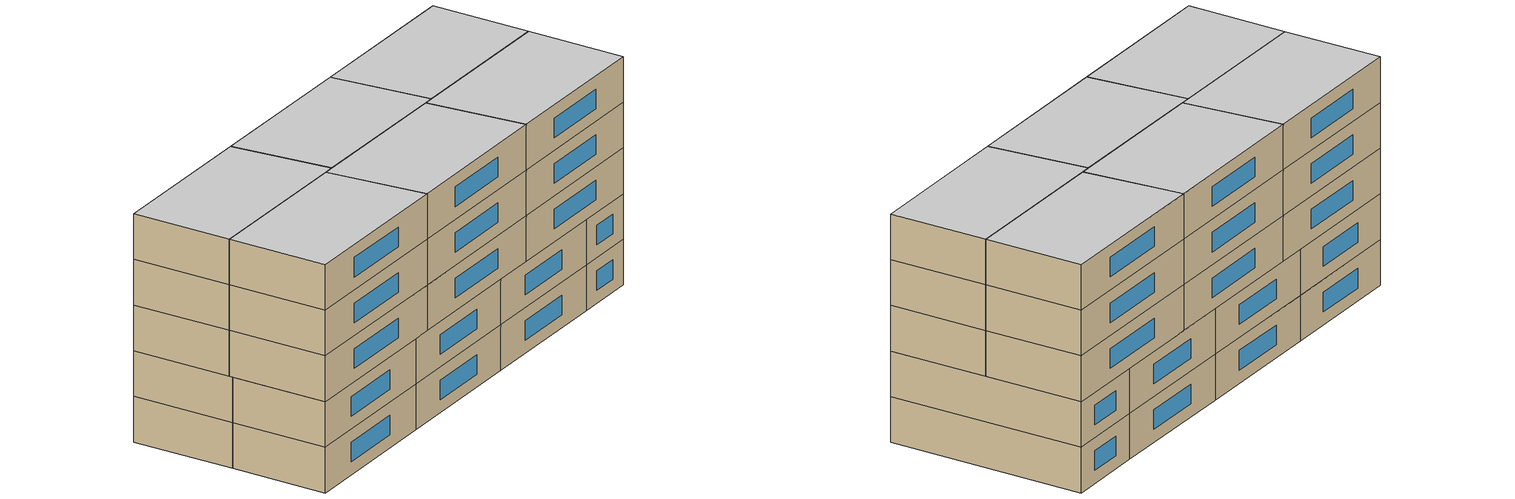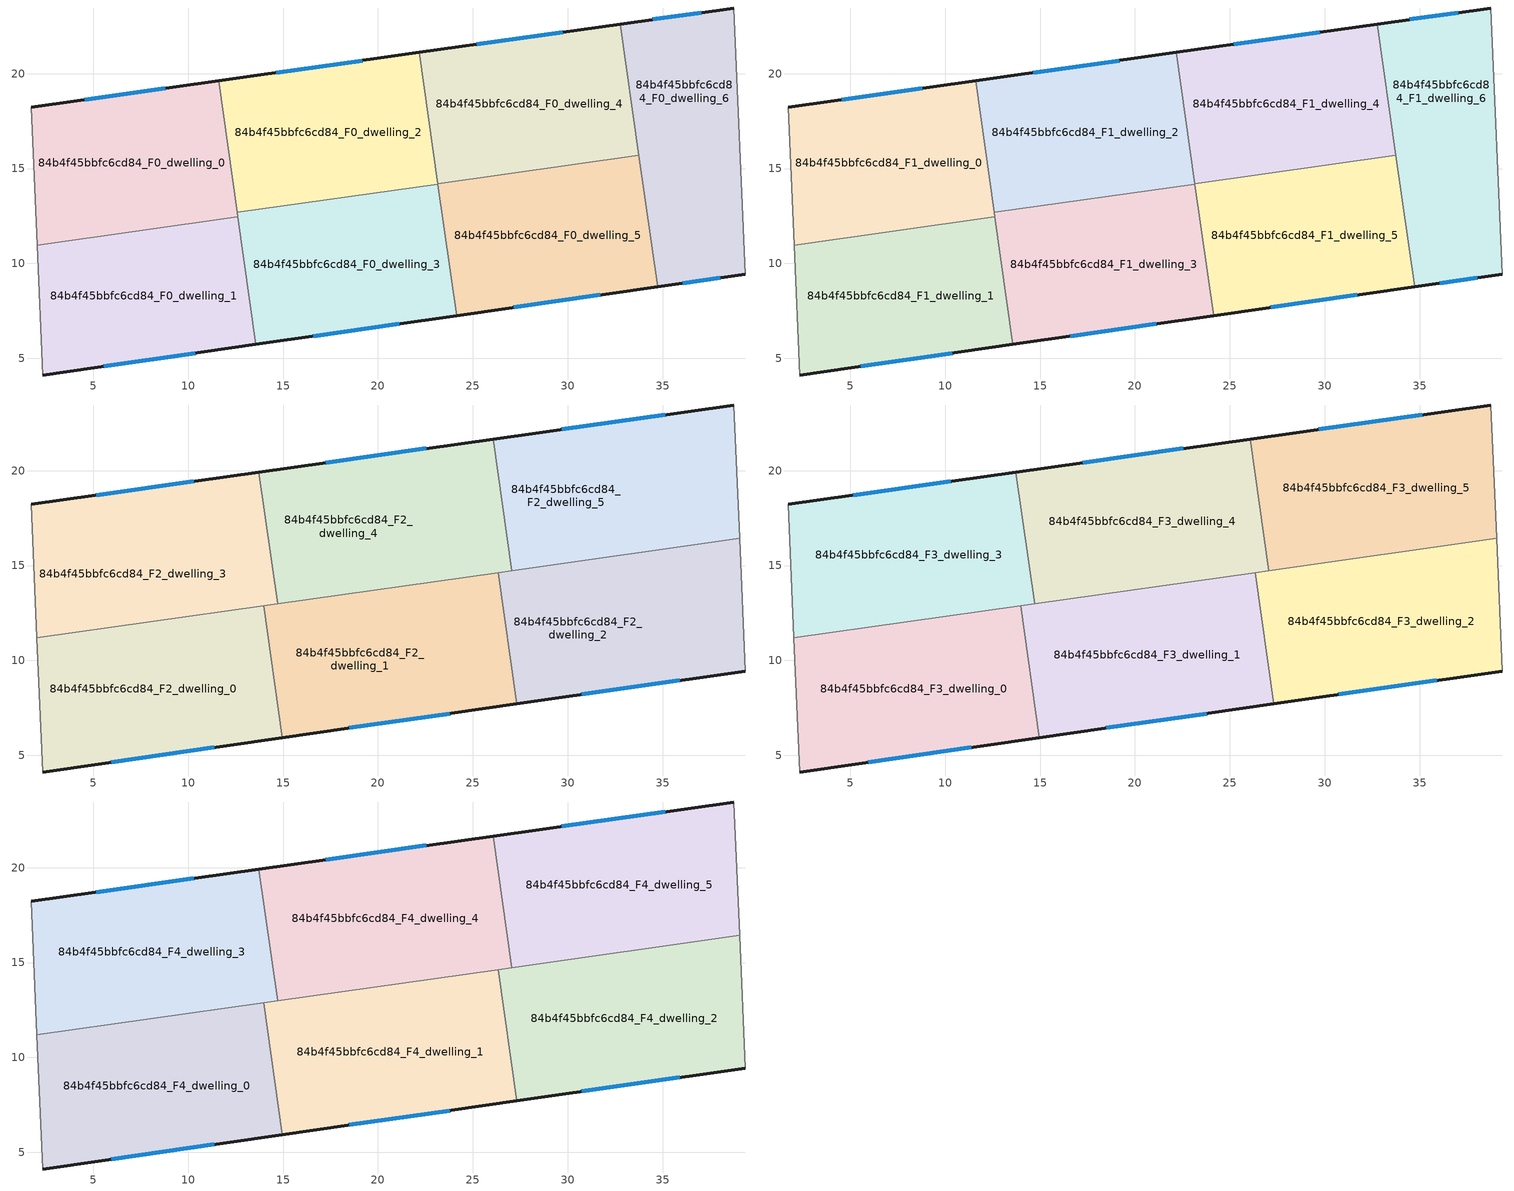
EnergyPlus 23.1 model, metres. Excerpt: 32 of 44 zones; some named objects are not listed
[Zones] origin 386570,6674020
84b4f45bbfc6cd84_F0_dwelling_0
 floor ground (EU_floor_Construction): 11.61,19.62 12.62,12.45 2.05,10.96 1.73,18.23 z0
 wall outside (EU_wall_Construction): 11.61,19.62 1.73,18.23 z0:3
 wall to 84b4f45bbfc6cd84_F0_dwelling_1 (EU_wall_Construction): 2.05,10.96 12.62,12.45 z0:3
 wall adiabatic (EU_wall_Construction): 1.73,18.23 2.05,10.96 z0:3
 wall to 84b4f45bbfc6cd84_F0_dwelling_2 (EU_wall_Construction): 12.59,12.69 11.61,19.62 z0:3
 wall to 84b4f45bbfc6cd84_F0_dwelling_3 (EU_wall_Construction): 12.62,12.45 12.59,12.69 z0:3
 window (EU_Window_Construction): 8.79,19.22 4.55,18.63 z0.86:2.14
84b4f45bbfc6cd84_F0_dwelling_1
 floor ground (EU_floor_Construction): 12.62,12.45 13.57,5.74 2.35,4.12 2.05,10.96 z0
 wall outside (EU_wall_Construction): 2.35,4.12 13.57,5.74 z0:3
 wall adiabatic (EU_wall_Construction): 2.05,10.96 2.35,4.12 z0:3
 wall to 84b4f45bbfc6cd84_F0_dwelling_3 (EU_wall_Construction): 13.57,5.74 12.62,12.45 z0:3
 window (EU_Window_Construction): 5.56,4.59 10.37,5.28 z0.86:2.14
84b4f45bbfc6cd84_F0_dwelling_2
 floor ground (EU_floor_Construction): 22.18,21.12 23.16,14.18 12.59,12.69 11.61,19.62 z0
 wall outside (EU_wall_Construction): 22.18,21.12 11.61,19.62 z0:3
 wall to 84b4f45bbfc6cd84_F0_dwelling_3 (EU_wall_Construction): 12.59,12.69 23.16,14.18 z0:3
 wall to 84b4f45bbfc6cd84_F0_dwelling_4 (EU_wall_Construction): 23.16,14.19 22.18,21.12 z0:3
 wall to 84b4f45bbfc6cd84_F0_dwelling_5 (EU_wall_Construction): 23.16,14.18 23.16,14.19 z0:3
 window (EU_Window_Construction): 19.16,20.69 14.63,20.05 z0.86:2.14
84b4f45bbfc6cd84_F0_dwelling_3
 floor ground (EU_floor_Construction): 23.16,14.18 24.14,7.26 13.57,5.74 12.59,12.69 z0
 wall outside (EU_wall_Construction): 13.57,5.74 24.14,7.26 z0:3
 wall to 84b4f45bbfc6cd84_F0_dwelling_5 (EU_wall_Construction): 24.14,7.26 23.16,14.18 z0:3
 window (EU_Window_Construction): 16.59,6.17 21.12,6.82 z0.86:2.14
84b4f45bbfc6cd84_F0_dwelling_4
 floor ground (EU_floor_Construction): 32.78,22.62 33.75,15.69 23.16,14.19 22.18,21.12 z0
 wall outside (EU_wall_Construction): 32.78,22.62 22.18,21.12 z0:3
 wall to 84b4f45bbfc6cd84_F0_dwelling_5 (EU_wall_Construction): 23.16,14.19 33.75,15.69 z0:3
 wall to 84b4f45bbfc6cd84_F0_dwelling_6 (EU_wall_Construction): 33.75,15.69 32.78,22.62 z0:3
 window (EU_Window_Construction): 29.75,22.19 25.21,21.55 z0.86:2.14
84b4f45bbfc6cd84_F0_dwelling_5
 floor ground (EU_floor_Construction): 33.75,15.69 34.73,8.78 24.14,7.26 23.16,14.19 z0
 wall outside (EU_wall_Construction): 24.14,7.26 34.73,8.78 z0:3
 wall to 84b4f45bbfc6cd84_F0_dwelling_6 (EU_wall_Construction): 34.73,8.78 33.75,15.69 z0:3
 window (EU_Window_Construction): 27.17,7.69 31.71,8.35 z0.86:2.14
84b4f45bbfc6cd84_F0_dwelling_6
 floor ground (EU_floor_Construction): 38.75,23.46 39.36,9.45 34.73,8.78 32.78,22.62 z0
 wall outside (EU_wall_Construction): 38.75,23.46 32.78,22.62 / 34.73,8.78 39.36,9.45 z0:3
 wall adiabatic (EU_wall_Construction): 39.36,9.45 38.75,23.46 z0:3
 window (EU_Window_Construction): 37.05,23.22 34.48,22.86 / 36.05,8.97 38.04,9.26 z0.86:2.14
84b4f45bbfc6cd84_F1_dwelling_0
 floor to 84b4f45bbfc6cd84_F0_dwelling_0 (EU_floor_Construction): 11.61,19.62 12.62,12.45 2.05,10.96 1.73,18.23 z3
 wall outside (EU_wall_Construction): 11.61,19.62 1.73,18.23 z3:6
 wall to 84b4f45bbfc6cd84_F1_dwelling_1 (EU_wall_Construction): 2.05,10.96 12.62,12.45 z3:6
 wall adiabatic (EU_wall_Construction): 1.73,18.23 2.05,10.96 z3:6
 wall to 84b4f45bbfc6cd84_F1_dwelling_2 (EU_wall_Construction): 12.59,12.69 11.61,19.62 z3:6
 wall to 84b4f45bbfc6cd84_F1_dwelling_3 (EU_wall_Construction): 12.62,12.45 12.59,12.69 z3:6
 window (EU_Window_Construction): 8.79,19.22 4.55,18.63 z3.86:5.14
84b4f45bbfc6cd84_F1_dwelling_1
 floor to 84b4f45bbfc6cd84_F0_dwelling_1 (EU_floor_Construction): 12.62,12.45 13.57,5.74 2.35,4.12 2.05,10.96 z3
 wall outside (EU_wall_Construction): 2.35,4.12 13.57,5.74 z3:6
 wall adiabatic (EU_wall_Construction): 2.05,10.96 2.35,4.12 z3:6
 wall to 84b4f45bbfc6cd84_F1_dwelling_3 (EU_wall_Construction): 13.57,5.74 12.62,12.45 z3:6
 window (EU_Window_Construction): 5.56,4.59 10.37,5.28 z3.86:5.14
 ceiling adiabatic (EU_roof_Construction): 13.57,5.74 12.62,12.45 2.05,10.96 2.35,4.12 z6
84b4f45bbfc6cd84_F1_dwelling_2
 floor to 84b4f45bbfc6cd84_F0_dwelling_2 (EU_floor_Construction): 22.18,21.12 23.16,14.18 12.59,12.69 11.61,19.62 z3
 wall outside (EU_wall_Construction): 22.18,21.12 11.61,19.62 z3:6
 wall to 84b4f45bbfc6cd84_F1_dwelling_3 (EU_wall_Construction): 12.59,12.69 23.16,14.18 z3:6
 wall to 84b4f45bbfc6cd84_F1_dwelling_4 (EU_wall_Construction): 23.16,14.19 22.18,21.12 z3:6
 wall to 84b4f45bbfc6cd84_F1_dwelling_5 (EU_wall_Construction): 23.16,14.18 23.16,14.19 z3:6
 window (EU_Window_Construction): 19.16,20.69 14.63,20.05 z3.86:5.14
84b4f45bbfc6cd84_F1_dwelling_3
 floor to 84b4f45bbfc6cd84_F0_dwelling_3 (EU_floor_Construction): 23.16,14.18 24.14,7.26 13.57,5.74 12.59,12.69 z3
 wall outside (EU_wall_Construction): 13.57,5.74 24.14,7.26 z3:6
 wall to 84b4f45bbfc6cd84_F1_dwelling_5 (EU_wall_Construction): 24.14,7.26 23.16,14.18 z3:6
 window (EU_Window_Construction): 16.59,6.17 21.12,6.82 z3.86:5.14
84b4f45bbfc6cd84_F1_dwelling_4
 floor to 84b4f45bbfc6cd84_F0_dwelling_4 (EU_floor_Construction): 32.78,22.62 33.75,15.69 23.16,14.19 22.18,21.12 z3
 wall outside (EU_wall_Construction): 32.78,22.62 22.18,21.12 z3:6
 wall to 84b4f45bbfc6cd84_F1_dwelling_5 (EU_wall_Construction): 23.16,14.19 33.75,15.69 z3:6
 wall to 84b4f45bbfc6cd84_F1_dwelling_6 (EU_wall_Construction): 33.75,15.69 32.78,22.62 z3:6
 window (EU_Window_Construction): 29.75,22.19 25.21,21.55 z3.86:5.14
84b4f45bbfc6cd84_F1_dwelling_5
 floor to 84b4f45bbfc6cd84_F0_dwelling_5 (EU_floor_Construction): 33.75,15.69 34.73,8.78 24.14,7.26 23.16,14.19 z3
 wall outside (EU_wall_Construction): 24.14,7.26 34.73,8.78 z3:6
 wall to 84b4f45bbfc6cd84_F1_dwelling_6 (EU_wall_Construction): 34.73,8.78 33.75,15.69 z3:6
 window (EU_Window_Construction): 27.17,7.69 31.71,8.35 z3.86:5.14
 roof outside (EU_roof_Construction): 33.75,15.69 23.16,14.19 29.44,15.08 z6
84b4f45bbfc6cd84_F1_dwelling_6
 floor to 84b4f45bbfc6cd84_F0_dwelling_6 (EU_floor_Construction): 38.75,23.46 39.36,9.45 34.73,8.78 32.78,22.62 z3
 wall outside (EU_wall_Construction): 38.75,23.46 32.78,22.62 / 34.73,8.78 39.36,9.45 z3:6
 wall adiabatic (EU_wall_Construction): 39.36,9.45 38.75,23.46 z3:6
 window (EU_Window_Construction): 37.05,23.22 34.48,22.86 / 36.05,8.97 38.04,9.26 z3.86:5.14
84b4f45bbfc6cd84_F2_dwelling_0
 floor to 84b4f45bbfc6cd84_F1_dwelling_0 (EU_floor_Construction): 12.59,12.69 12.62,12.45 2.05,10.96 2.04,11.2 z6
 floor to 84b4f45bbfc6cd84_F1_dwelling_3 (EU_floor_Construction): 13.99,12.88 14.97,5.94 13.57,5.74 12.59,12.69 z6
 floor adiabatic (EU_floor_Construction): 13.99,12.89 12.59,12.69 13.57,5.74 2.35,4.12 2.04,11.2 2.05,10.96 12.62,12.45 12.59,12.69 z6
 wall outside (EU_wall_Construction): 2.35,4.12 14.97,5.94 z6:9
 wall to 84b4f45bbfc6cd84_F2_dwelling_1 (EU_wall_Construction): 14.97,5.94 13.99,12.89 z6:9
 wall adiabatic (EU_wall_Construction): 2.04,11.2 2.35,4.12 z6:9
 wall to 84b4f45bbfc6cd84_F2_dwelling_3 (EU_wall_Construction): 13.99,12.89 2.04,11.2 z6:9
 window (EU_Window_Construction): 5.96,4.64 11.36,5.42 z6.86:8.14
84b4f45bbfc6cd84_F2_dwelling_1
 floor to 84b4f45bbfc6cd84_F1_dwelling_3 (EU_floor_Construction): 23.16,14.18 24.14,7.26 14.97,5.94 13.99,12.88 z6
 floor to 84b4f45bbfc6cd84_F1_dwelling_5 (EU_floor_Construction): 26.33,14.63 27.31,7.71 24.14,7.26 23.16,14.18 z6
 wall outside (EU_wall_Construction): 14.97,5.94 27.31,7.71 z6:9
 wall to 84b4f45bbfc6cd84_F2_dwelling_2 (EU_wall_Construction): 27.31,7.71 26.33,14.63 z6:9
 wall to 84b4f45bbfc6cd84_F2_dwelling_4 (EU_wall_Construction): 26.33,14.63 14.71,12.99 z6:9
 wall to 84b4f45bbfc6cd84_F2_dwelling_3 (EU_wall_Construction): 14.71,12.99 13.99,12.89 z6:9
 window (EU_Window_Construction): 18.5,6.45 23.78,7.21 z6.86:8.14
84b4f45bbfc6cd84_F2_dwelling_2
 floor to 84b4f45bbfc6cd84_F1_dwelling_5 (EU_floor_Construction): 33.76,15.68 34.73,8.78 27.31,7.71 26.33,14.63 z6
 floor to 84b4f45bbfc6cd84_F1_dwelling_6 (EU_floor_Construction): 39.06,16.43 39.36,9.45 34.73,8.78 33.76,15.68 z6
 wall outside (EU_wall_Construction): 27.31,7.71 39.36,9.45 z6:9
 wall adiabatic (EU_wall_Construction): 39.36,9.45 39.06,16.43 z6:9
 wall to 84b4f45bbfc6cd84_F2_dwelling_5 (EU_wall_Construction): 39.06,16.43 27.06,14.73 z6:9
 wall to 84b4f45bbfc6cd84_F2_dwelling_4 (EU_wall_Construction): 27.05,14.73 26.33,14.63 z6:9
 window (EU_Window_Construction): 30.75,8.21 35.91,8.95 z6.86:8.14
84b4f45bbfc6cd84_F2_dwelling_3
 floor to 84b4f45bbfc6cd84_F1_dwelling_0 (EU_floor_Construction): 11.61,19.62 12.59,12.69 2.04,11.2 1.73,18.23 z6
 floor to 84b4f45bbfc6cd84_F1_dwelling_2 (EU_floor_Construction): 13.73,19.92 14.72,12.99 12.59,12.69 11.61,19.62 z6
 wall outside (EU_wall_Construction): 13.73,19.92 1.73,18.23 z6:9
 wall to 84b4f45bbfc6cd84_F2_dwelling_4 (EU_wall_Construction): 14.72,12.99 13.73,19.92 z6:9
 wall adiabatic (EU_wall_Construction): 1.73,18.23 2.04,11.2 z6:9
 window (EU_Window_Construction): 10.31,19.44 5.16,18.71 z6.86:8.14
84b4f45bbfc6cd84_F2_dwelling_4
 floor outside (EU_floor_Construction): 27.05,14.74 23.16,14.18 25.94,14.58 z6
 floor to 84b4f45bbfc6cd84_F1_dwelling_2 (EU_floor_Construction): 22.18,21.12 23.16,14.18 14.72,12.99 13.73,19.92 z6
 floor to 84b4f45bbfc6cd84_F1_dwelling_4 (EU_floor_Construction): 26.08,21.67 27.05,14.74 23.16,14.19 22.18,21.12 z6
 wall outside (EU_wall_Construction): 26.08,21.67 13.73,19.92 z6:9
 wall to 84b4f45bbfc6cd84_F2_dwelling_5 (EU_wall_Construction): 27.05,14.74 26.08,21.67 z6:9
 window (EU_Window_Construction): 22.55,21.17 17.26,20.42 z6.86:8.14
84b4f45bbfc6cd84_F2_dwelling_5
 floor to 84b4f45bbfc6cd84_F1_dwelling_4 (EU_floor_Construction): 32.78,22.62 33.75,15.69 27.05,14.74 26.08,21.67 z6
 floor to 84b4f45bbfc6cd84_F1_dwelling_6 (EU_floor_Construction): 38.75,23.46 39.06,16.43 33.76,15.68 32.78,22.62 z6
 floor to 84b4f45bbfc6cd84_F1_dwelling_5 (EU_floor_Construction): 33.75,15.69 33.76,15.68 29.44,15.08 z6
 floor adiabatic (EU_floor_Construction): 33.76,15.68 27.05,14.74 29.44,15.08 z6
 wall outside (EU_wall_Construction): 38.75,23.46 26.08,21.67 z6:9
 wall adiabatic (EU_wall_Construction): 39.06,16.43 38.75,23.46 z6:9
 window (EU_Window_Construction): 35.13,22.95 29.7,22.18 z6.86:8.14
84b4f45bbfc6cd84_F3_dwelling_0
 floor to 84b4f45bbfc6cd84_F2_dwelling_0 (EU_floor_Construction): 13.99,12.89 14.97,5.94 2.35,4.12 2.04,11.2 z9
 wall outside (EU_wall_Construction): 2.35,4.12 14.97,5.94 z9:12
 wall to 84b4f45bbfc6cd84_F3_dwelling_1 (EU_wall_Construction): 14.97,5.94 13.99,12.89 z9:12
 wall adiabatic (EU_wall_Construction): 2.04,11.2 2.35,4.12 z9:12
 wall to 84b4f45bbfc6cd84_F3_dwelling_3 (EU_wall_Construction): 13.99,12.89 2.04,11.2 z9:12
 window (EU_Window_Construction): 5.96,4.64 11.36,5.42 z9.86:11.14
84b4f45bbfc6cd84_F3_dwelling_1
 floor to 84b4f45bbfc6cd84_F2_dwelling_1 (EU_floor_Construction): 26.33,14.63 27.31,7.71 14.97,5.94 13.99,12.89 z9
 wall outside (EU_wall_Construction): 14.97,5.94 27.31,7.71 z9:12
 wall to 84b4f45bbfc6cd84_F3_dwelling_2 (EU_wall_Construction): 27.31,7.71 26.33,14.63 z9:12
 wall to 84b4f45bbfc6cd84_F3_dwelling_4 (EU_wall_Construction): 26.33,14.63 14.71,12.99 z9:12
 wall to 84b4f45bbfc6cd84_F3_dwelling_3 (EU_wall_Construction): 14.71,12.99 13.99,12.89 z9:12
 window (EU_Window_Construction): 18.5,6.45 23.78,7.21 z9.86:11.14
84b4f45bbfc6cd84_F3_dwelling_2
 floor to 84b4f45bbfc6cd84_F2_dwelling_2 (EU_floor_Construction): 39.06,16.43 39.36,9.45 27.31,7.71 26.33,14.63 z9
 wall outside (EU_wall_Construction): 27.31,7.71 39.36,9.45 z9:12
 wall adiabatic (EU_wall_Construction): 39.36,9.45 39.06,16.43 z9:12
 wall to 84b4f45bbfc6cd84_F3_dwelling_5 (EU_wall_Construction): 39.06,16.43 27.06,14.73 z9:12
 wall to 84b4f45bbfc6cd84_F3_dwelling_4 (EU_wall_Construction): 27.05,14.73 26.33,14.63 z9:12
 window (EU_Window_Construction): 30.75,8.21 35.91,8.95 z9.86:11.14
84b4f45bbfc6cd84_F3_dwelling_3
 floor to 84b4f45bbfc6cd84_F2_dwelling_3 (EU_floor_Construction): 13.73,19.92 14.72,12.99 2.04,11.2 1.73,18.23 z9
 wall outside (EU_wall_Construction): 13.73,19.92 1.73,18.23 z9:12
 wall to 84b4f45bbfc6cd84_F3_dwelling_4 (EU_wall_Construction): 14.72,12.99 13.73,19.92 z9:12
 wall adiabatic (EU_wall_Construction): 1.73,18.23 2.04,11.2 z9:12
 window (EU_Window_Construction): 10.31,19.44 5.16,18.71 z9.86:11.14
84b4f45bbfc6cd84_F3_dwelling_4
 floor to 84b4f45bbfc6cd84_F2_dwelling_4 (EU_floor_Construction): 26.08,21.67 27.05,14.74 14.72,12.99 13.73,19.92 z9
 wall outside (EU_wall_Construction): 26.08,21.67 13.73,19.92 z9:12
 wall to 84b4f45bbfc6cd84_F3_dwelling_5 (EU_wall_Construction): 27.05,14.74 26.08,21.67 z9:12
 window (EU_Window_Construction): 22.55,21.17 17.26,20.42 z9.86:11.14
84b4f45bbfc6cd84_F3_dwelling_5
 floor to 84b4f45bbfc6cd84_F2_dwelling_5 (EU_floor_Construction): 38.75,23.46 39.06,16.43 27.05,14.74 26.08,21.67 z9
 wall outside (EU_wall_Construction): 38.75,23.46 26.08,21.67 z9:12
 wall adiabatic (EU_wall_Construction): 39.06,16.43 38.75,23.46 z9:12
 window (EU_Window_Construction): 35.13,22.95 29.7,22.18 z9.86:11.14
84b4f45bbfc6cd84_F4_dwelling_0
 floor to 84b4f45bbfc6cd84_F3_dwelling_0 (EU_floor_Construction): 13.99,12.89 14.97,5.94 2.35,4.12 2.04,11.2 z12
 wall outside (EU_wall_Construction): 2.35,4.12 14.97,5.94 z12:15
 wall to 84b4f45bbfc6cd84_F4_dwelling_1 (EU_wall_Construction): 14.97,5.94 13.99,12.89 z12:15
 wall adiabatic (EU_wall_Construction): 2.04,11.2 2.35,4.12 z12:15
 wall to 84b4f45bbfc6cd84_F4_dwelling_3 (EU_wall_Construction): 13.99,12.89 2.04,11.2 z12:15
 window (EU_Window_Construction): 5.96,4.64 11.36,5.42 z12.86:14.14
 ceiling to 84b4f45bbfc6cd84_F5_dwelling_0 (EU_floor_Construction): 14.97,5.94 13.99,12.89 2.04,11.2 2.35,4.12 z15
84b4f45bbfc6cd84_F4_dwelling_1
 floor to 84b4f45bbfc6cd84_F3_dwelling_1 (EU_floor_Construction): 26.33,14.63 27.31,7.71 14.97,5.94 13.99,12.89 z12
 wall outside (EU_wall_Construction): 14.97,5.94 27.31,7.71 z12:15
 wall to 84b4f45bbfc6cd84_F4_dwelling_2 (EU_wall_Construction): 27.31,7.71 26.33,14.63 z12:15
 wall to 84b4f45bbfc6cd84_F4_dwelling_4 (EU_wall_Construction): 26.33,14.63 14.71,12.99 z12:15
 wall to 84b4f45bbfc6cd84_F4_dwelling_3 (EU_wall_Construction): 14.71,12.99 13.99,12.89 z12:15
 window (EU_Window_Construction): 18.5,6.45 23.78,7.21 z12.86:14.14
 ceiling to 84b4f45bbfc6cd84_F5_dwelling_1 (EU_floor_Construction): 27.31,7.71 26.33,14.63 13.99,12.89 14.97,5.94 z15
84b4f45bbfc6cd84_F4_dwelling_2
 floor to 84b4f45bbfc6cd84_F3_dwelling_2 (EU_floor_Construction): 39.06,16.43 39.36,9.45 27.31,7.71 26.33,14.63 z12
 wall outside (EU_wall_Construction): 27.31,7.71 39.36,9.45 z12:15
 wall adiabatic (EU_wall_Construction): 39.36,9.45 39.06,16.43 z12:15
 wall to 84b4f45bbfc6cd84_F4_dwelling_5 (EU_wall_Construction): 39.06,16.43 27.06,14.73 z12:15
 wall to 84b4f45bbfc6cd84_F4_dwelling_4 (EU_wall_Construction): 27.05,14.73 26.33,14.63 z12:15
 window (EU_Window_Construction): 30.75,8.21 35.91,8.95 z12.86:14.14
 ceiling to 84b4f45bbfc6cd84_F5_dwelling_2 (EU_floor_Construction): 39.36,9.45 39.06,16.43 26.33,14.63 27.31,7.71 z15
84b4f45bbfc6cd84_F4_dwelling_3
 floor to 84b4f45bbfc6cd84_F3_dwelling_3 (EU_floor_Construction): 13.73,19.92 14.72,12.99 2.04,11.2 1.73,18.23 z12
 wall outside (EU_wall_Construction): 13.73,19.92 1.73,18.23 z12:15
 wall to 84b4f45bbfc6cd84_F4_dwelling_4 (EU_wall_Construction): 14.72,12.99 13.73,19.92 z12:15
 wall adiabatic (EU_wall_Construction): 1.73,18.23 2.04,11.2 z12:15
 window (EU_Window_Construction): 10.31,19.44 5.16,18.71 z12.86:14.14
 ceiling to 84b4f45bbfc6cd84_F5_dwelling_3 (EU_floor_Construction): 14.72,12.99 13.73,19.92 1.73,18.23 2.04,11.2 z15
84b4f45bbfc6cd84_F4_dwelling_4
 floor to 84b4f45bbfc6cd84_F3_dwelling_4 (EU_floor_Construction): 26.08,21.67 27.05,14.74 14.72,12.99 13.73,19.92 z12
 wall outside (EU_wall_Construction): 26.08,21.67 13.73,19.92 z12:15
 wall to 84b4f45bbfc6cd84_F4_dwelling_5 (EU_wall_Construction): 27.05,14.74 26.08,21.67 z12:15
 window (EU_Window_Construction): 22.55,21.17 17.26,20.42 z12.86:14.14
 ceiling to 84b4f45bbfc6cd84_F5_dwelling_4 (EU_floor_Construction): 27.05,14.74 26.08,21.67 13.73,19.92 14.72,12.99 z15
84b4f45bbfc6cd84_F4_dwelling_5
 floor to 84b4f45bbfc6cd84_F3_dwelling_5 (EU_floor_Construction): 38.75,23.46 39.06,16.43 27.05,14.74 26.08,21.67 z12
 wall outside (EU_wall_Construction): 38.75,23.46 26.08,21.67 z12:15
 wall adiabatic (EU_wall_Construction): 39.06,16.43 38.75,23.46 z12:15
 window (EU_Window_Construction): 35.13,22.95 29.7,22.18 z12.86:14.14
 ceiling to 84b4f45bbfc6cd84_F5_dwelling_5 (EU_floor_Construction): 39.06,16.43 38.75,23.46 26.08,21.67 27.05,14.74 z15
[Building]
EU S2 Campaign: North Axis=0; Terrain=City; Solar Distribution=FullExterior
[Site:Location]
Helsinki-Vantaa.AP: Latitude=60.317; Longitude=24.963; Time Zone=2; Elevation=54.6
[SizingPeriod:WeatherFileDays]
AnnualSizingPeriod: Begin Month=1; Begin Day of Month=1; End Month=12; End Day of Month=31; Day of Week for Start Day=Monday; Use Weather File Daylight Saving Period=No; Use Weather File Rain and Snow Indicators=No
[MATERIAL]
EU_InternalMass_Material: Roughness=MediumRough; Thickness=0.1; Conductivity=1; Density=1800; Specific Heat=900; Thermal Absorptance=0.9; Solar Absorptance=0.7; Visible Absorptance=0.7
[MATERIAL:NOMASS] Roughness=MediumRough; Thermal Absorptance=0.9; Solar Absorptance=0.7; Visible Absorptance=0.7
Name | Thermal Resistance
EU_wall_NoMass | 1.10183
EU_roof_NoMass; EU_floor_NoMass | 1.70606
[WINDOWMATERIAL:SIMPLEGLAZINGSYSTEM]
EU_Window_SimpleGlazing: UFactor=3.11035; Solar Heat Gain Coefficient=0.8; Visible Transmittance=0.8
[CONSTRUCTION]
EU_wall_Construction: EU_wall_NoMass
EU_roof_Construction: EU_roof_NoMass
EU_floor_Construction: EU_floor_NoMass
EU_Window_Construction: EU_Window_SimpleGlazing
EU_InternalMass_Construction: EU_InternalMass_Material
[ZONE] Type=1; Multiplier=1; Ceiling Height=autocalculate; Floor Area=autocalculate; Part of Total Floor Area=Yes
Name | Volume
84b4f45bbfc6cd84_F0_dwelling_0; 84b4f45bbfc6cd84_F1_dwelling_0 | 224.39
84b4f45bbfc6cd84_F2_dwelling_0; 84b4f45bbfc6cd84_F3_dwelling_0; 84b4f45bbfc6cd84_F4_dwelling_0 | 261.799
84b4f45bbfc6cd84_F0_dwelling_1; 84b4f45bbfc6cd84_F1_dwelling_1 | 224.391
84b4f45bbfc6cd84_F2_dwelling_1; 84b4f45bbfc6cd84_F3_dwelling_1; 84b4f45bbfc6cd84_F4_dwelling_1 | 261.786
84b4f45bbfc6cd84_F0_dwelling_2; 84b4f45bbfc6cd84_F1_dwelling_2; 84b4f45bbfc6cd84_F0_dwelling_5; 84b4f45bbfc6cd84_F1_dwelling_5 | 224.405
84b4f45bbfc6cd84_F2_dwelling_2; 84b4f45bbfc6cd84_F3_dwelling_2; 84b4f45bbfc6cd84_F4_dwelling_2 | 261.796
84b4f45bbfc6cd84_F0_dwelling_3; 84b4f45bbfc6cd84_F1_dwelling_3 | 224.392
84b4f45bbfc6cd84_F2_dwelling_3; 84b4f45bbfc6cd84_F3_dwelling_3; 84b4f45bbfc6cd84_F4_dwelling_3 | 261.805
84b4f45bbfc6cd84_F0_dwelling_4; 84b4f45bbfc6cd84_F1_dwelling_4 | 224.407
84b4f45bbfc6cd84_F2_dwelling_4; 84b4f45bbfc6cd84_F3_dwelling_4; 84b4f45bbfc6cd84_F4_dwelling_4 | 261.806
84b4f45bbfc6cd84_F2_dwelling_5; 84b4f45bbfc6cd84_F3_dwelling_5; 84b4f45bbfc6cd84_F4_dwelling_5 | 261.784
84b4f45bbfc6cd84_F0_dwelling_6; 84b4f45bbfc6cd84_F1_dwelling_6 | 224.374
[INTERNALMASS] Construction=EU_InternalMass_Construction
Name | Zone or ZoneList | Surface Area
84b4f45bbfc6cd84_F0_dwelling_0_EU_InternalMass | 84b4f45bbfc6cd84_F0_dwelling_0 | 74.7937
84b4f45bbfc6cd84_F0_dwelling_1_EU_InternalMass | 84b4f45bbfc6cd84_F0_dwelling_1 | 74.7975
84b4f45bbfc6cd84_F0_dwelling_2_EU_InternalMass | 84b4f45bbfc6cd84_F0_dwelling_2 | 74.7977
84b4f45bbfc6cd84_F0_dwelling_3_EU_InternalMass | 84b4f45bbfc6cd84_F0_dwelling_3 | 74.7988
84b4f45bbfc6cd84_F0_dwelling_4_EU_InternalMass | 84b4f45bbfc6cd84_F0_dwelling_4 | 74.8017
84b4f45bbfc6cd84_F0_dwelling_5_EU_InternalMass | 84b4f45bbfc6cd84_F0_dwelling_5 | 74.8021
84b4f45bbfc6cd84_F0_dwelling_6_EU_InternalMass | 84b4f45bbfc6cd84_F0_dwelling_6 | 74.7914
84b4f45bbfc6cd84_F1_dwelling_0_EU_InternalMass | 84b4f45bbfc6cd84_F1_dwelling_0 | 74.7937
84b4f45bbfc6cd84_F1_dwelling_1_EU_InternalMass | 84b4f45bbfc6cd84_F1_dwelling_1 | 74.7975
84b4f45bbfc6cd84_F1_dwelling_2_EU_InternalMass | 84b4f45bbfc6cd84_F1_dwelling_2 | 74.7977
84b4f45bbfc6cd84_F1_dwelling_3_EU_InternalMass | 84b4f45bbfc6cd84_F1_dwelling_3 | 74.7988
84b4f45bbfc6cd84_F1_dwelling_4_EU_InternalMass | 84b4f45bbfc6cd84_F1_dwelling_4 | 74.8017
84b4f45bbfc6cd84_F1_dwelling_5_EU_InternalMass | 84b4f45bbfc6cd84_F1_dwelling_5 | 74.8021
84b4f45bbfc6cd84_F1_dwelling_6_EU_InternalMass | 84b4f45bbfc6cd84_F1_dwelling_6 | 74.7914
84b4f45bbfc6cd84_F2_dwelling_0_EU_InternalMass | 84b4f45bbfc6cd84_F2_dwelling_0 | 87.2663
84b4f45bbfc6cd84_F2_dwelling_1_EU_InternalMass | 84b4f45bbfc6cd84_F2_dwelling_1 | 87.2619
84b4f45bbfc6cd84_F2_dwelling_2_EU_InternalMass | 84b4f45bbfc6cd84_F2_dwelling_2 | 87.2655
84b4f45bbfc6cd84_F2_dwelling_3_EU_InternalMass | 84b4f45bbfc6cd84_F2_dwelling_3 | 87.2687
84b4f45bbfc6cd84_F2_dwelling_4_EU_InternalMass | 84b4f45bbfc6cd84_F2_dwelling_4 | 87.269
84b4f45bbfc6cd84_F2_dwelling_5_EU_InternalMass | 84b4f45bbfc6cd84_F2_dwelling_5 | 87.2608
84b4f45bbfc6cd84_F3_dwelling_0_EU_InternalMass | 84b4f45bbfc6cd84_F3_dwelling_0 | 87.2663
84b4f45bbfc6cd84_F3_dwelling_1_EU_InternalMass | 84b4f45bbfc6cd84_F3_dwelling_1 | 87.2619
84b4f45bbfc6cd84_F3_dwelling_2_EU_InternalMass | 84b4f45bbfc6cd84_F3_dwelling_2 | 87.2655
84b4f45bbfc6cd84_F3_dwelling_3_EU_InternalMass | 84b4f45bbfc6cd84_F3_dwelling_3 | 87.2687
84b4f45bbfc6cd84_F3_dwelling_4_EU_InternalMass | 84b4f45bbfc6cd84_F3_dwelling_4 | 87.269
84b4f45bbfc6cd84_F3_dwelling_5_EU_InternalMass | 84b4f45bbfc6cd84_F3_dwelling_5 | 87.2608
84b4f45bbfc6cd84_F4_dwelling_0_EU_InternalMass | 84b4f45bbfc6cd84_F4_dwelling_0 | 87.2663
84b4f45bbfc6cd84_F4_dwelling_1_EU_InternalMass | 84b4f45bbfc6cd84_F4_dwelling_1 | 87.2619
84b4f45bbfc6cd84_F4_dwelling_2_EU_InternalMass | 84b4f45bbfc6cd84_F4_dwelling_2 | 87.2655
84b4f45bbfc6cd84_F4_dwelling_3_EU_InternalMass | 84b4f45bbfc6cd84_F4_dwelling_3 | 87.2687
84b4f45bbfc6cd84_F4_dwelling_4_EU_InternalMass | 84b4f45bbfc6cd84_F4_dwelling_4 | 87.269
84b4f45bbfc6cd84_F4_dwelling_5_EU_InternalMass | 84b4f45bbfc6cd84_F4_dwelling_5 | 87.2608
[OTHEREQUIPMENT] Fuel Type=Electricity; Design Level Calculation Method=Watts/Area; Power per Zone Floor Area=1; Fraction Latent=0; Fraction Radiant=0; Fraction Lost=0; Carbon Dioxide Generation Rate=0; EndUse Subcategory=EU_Step8_InternalGains
Name | Zone or ZoneList or Space or SpaceList | Schedule
EU_Step8_InternalGain_84b4f45bbfc6cd84_F0_dwelling_0_f000 | 84b4f45bbfc6cd84_F0_dwelling_0 | EU_Step8_GainSchedule_84b4f45bbfc6cd84_F0_dwelling_0_f000
EU_Step8_InternalGain_84b4f45bbfc6cd84_F0_dwelling_1_f000 | 84b4f45bbfc6cd84_F0_dwelling_1 | EU_Step8_GainSchedule_84b4f45bbfc6cd84_F0_dwelling_1_f000
EU_Step8_InternalGain_84b4f45bbfc6cd84_F0_dwelling_2_f000 | 84b4f45bbfc6cd84_F0_dwelling_2 | EU_Step8_GainSchedule_84b4f45bbfc6cd84_F0_dwelling_2_f000
EU_Step8_InternalGain_84b4f45bbfc6cd84_F0_dwelling_3_f000 | 84b4f45bbfc6cd84_F0_dwelling_3 | EU_Step8_GainSchedule_84b4f45bbfc6cd84_F0_dwelling_3_f000
EU_Step8_InternalGain_84b4f45bbfc6cd84_F0_dwelling_4_f000 | 84b4f45bbfc6cd84_F0_dwelling_4 | EU_Step8_GainSchedule_84b4f45bbfc6cd84_F0_dwelling_4_f000
EU_Step8_InternalGain_84b4f45bbfc6cd84_F0_dwelling_5_f000 | 84b4f45bbfc6cd84_F0_dwelling_5 | EU_Step8_GainSchedule_84b4f45bbfc6cd84_F0_dwelling_5_f000
EU_Step8_InternalGain_84b4f45bbfc6cd84_F0_dwelling_6_f000 | 84b4f45bbfc6cd84_F0_dwelling_6 | EU_Step8_GainSchedule_84b4f45bbfc6cd84_F0_dwelling_6_f000
EU_Step8_InternalGain_84b4f45bbfc6cd84_F1_dwelling_0_f000 | 84b4f45bbfc6cd84_F1_dwelling_0 | EU_Step8_GainSchedule_84b4f45bbfc6cd84_F1_dwelling_0_f000
EU_Step8_InternalGain_84b4f45bbfc6cd84_F1_dwelling_1_f000 | 84b4f45bbfc6cd84_F1_dwelling_1 | EU_Step8_GainSchedule_84b4f45bbfc6cd84_F1_dwelling_1_f000
EU_Step8_InternalGain_84b4f45bbfc6cd84_F1_dwelling_2_f000 | 84b4f45bbfc6cd84_F1_dwelling_2 | EU_Step8_GainSchedule_84b4f45bbfc6cd84_F1_dwelling_2_f000
EU_Step8_InternalGain_84b4f45bbfc6cd84_F1_dwelling_3_f000 | 84b4f45bbfc6cd84_F1_dwelling_3 | EU_Step8_GainSchedule_84b4f45bbfc6cd84_F1_dwelling_3_f000
EU_Step8_InternalGain_84b4f45bbfc6cd84_F1_dwelling_4_f000 | 84b4f45bbfc6cd84_F1_dwelling_4 | EU_Step8_GainSchedule_84b4f45bbfc6cd84_F1_dwelling_4_f000
EU_Step8_InternalGain_84b4f45bbfc6cd84_F1_dwelling_5_f000 | 84b4f45bbfc6cd84_F1_dwelling_5 | EU_Step8_GainSchedule_84b4f45bbfc6cd84_F1_dwelling_5_f000
EU_Step8_InternalGain_84b4f45bbfc6cd84_F1_dwelling_6_f000 | 84b4f45bbfc6cd84_F1_dwelling_6 | EU_Step8_GainSchedule_84b4f45bbfc6cd84_F1_dwelling_6_f000
EU_Step8_InternalGain_84b4f45bbfc6cd84_F2_dwelling_0_f000 | 84b4f45bbfc6cd84_F2_dwelling_0 | EU_Step8_GainSchedule_84b4f45bbfc6cd84_F2_dwelling_0_f000
EU_Step8_InternalGain_84b4f45bbfc6cd84_F2_dwelling_1_f000 | 84b4f45bbfc6cd84_F2_dwelling_1 | EU_Step8_GainSchedule_84b4f45bbfc6cd84_F2_dwelling_1_f000
EU_Step8_InternalGain_84b4f45bbfc6cd84_F2_dwelling_2_f000 | 84b4f45bbfc6cd84_F2_dwelling_2 | EU_Step8_GainSchedule_84b4f45bbfc6cd84_F2_dwelling_2_f000
EU_Step8_InternalGain_84b4f45bbfc6cd84_F2_dwelling_3_f000 | 84b4f45bbfc6cd84_F2_dwelling_3 | EU_Step8_GainSchedule_84b4f45bbfc6cd84_F2_dwelling_3_f000
EU_Step8_InternalGain_84b4f45bbfc6cd84_F2_dwelling_4_f000 | 84b4f45bbfc6cd84_F2_dwelling_4 | EU_Step8_GainSchedule_84b4f45bbfc6cd84_F2_dwelling_4_f000
EU_Step8_InternalGain_84b4f45bbfc6cd84_F2_dwelling_5_f000 | 84b4f45bbfc6cd84_F2_dwelling_5 | EU_Step8_GainSchedule_84b4f45bbfc6cd84_F2_dwelling_5_f000
EU_Step8_InternalGain_84b4f45bbfc6cd84_F3_dwelling_0_f000 | 84b4f45bbfc6cd84_F3_dwelling_0 | EU_Step8_GainSchedule_84b4f45bbfc6cd84_F3_dwelling_0_f000
EU_Step8_InternalGain_84b4f45bbfc6cd84_F3_dwelling_1_f000 | 84b4f45bbfc6cd84_F3_dwelling_1 | EU_Step8_GainSchedule_84b4f45bbfc6cd84_F3_dwelling_1_f000
EU_Step8_InternalGain_84b4f45bbfc6cd84_F3_dwelling_2_f000 | 84b4f45bbfc6cd84_F3_dwelling_2 | EU_Step8_GainSchedule_84b4f45bbfc6cd84_F3_dwelling_2_f000
EU_Step8_InternalGain_84b4f45bbfc6cd84_F3_dwelling_3_f000 | 84b4f45bbfc6cd84_F3_dwelling_3 | EU_Step8_GainSchedule_84b4f45bbfc6cd84_F3_dwelling_3_f000
EU_Step8_InternalGain_84b4f45bbfc6cd84_F3_dwelling_4_f000 | 84b4f45bbfc6cd84_F3_dwelling_4 | EU_Step8_GainSchedule_84b4f45bbfc6cd84_F3_dwelling_4_f000
EU_Step8_InternalGain_84b4f45bbfc6cd84_F3_dwelling_5_f000 | 84b4f45bbfc6cd84_F3_dwelling_5 | EU_Step8_GainSchedule_84b4f45bbfc6cd84_F3_dwelling_5_f000
EU_Step8_InternalGain_84b4f45bbfc6cd84_F4_dwelling_0_f000 | 84b4f45bbfc6cd84_F4_dwelling_0 | EU_Step8_GainSchedule_84b4f45bbfc6cd84_F4_dwelling_0_f000
EU_Step8_InternalGain_84b4f45bbfc6cd84_F4_dwelling_1_f000 | 84b4f45bbfc6cd84_F4_dwelling_1 | EU_Step8_GainSchedule_84b4f45bbfc6cd84_F4_dwelling_1_f000
EU_Step8_InternalGain_84b4f45bbfc6cd84_F4_dwelling_2_f000 | 84b4f45bbfc6cd84_F4_dwelling_2 | EU_Step8_GainSchedule_84b4f45bbfc6cd84_F4_dwelling_2_f000
EU_Step8_InternalGain_84b4f45bbfc6cd84_F4_dwelling_3_f000 | 84b4f45bbfc6cd84_F4_dwelling_3 | EU_Step8_GainSchedule_84b4f45bbfc6cd84_F4_dwelling_3_f000
EU_Step8_InternalGain_84b4f45bbfc6cd84_F4_dwelling_4_f000 | 84b4f45bbfc6cd84_F4_dwelling_4 | EU_Step8_GainSchedule_84b4f45bbfc6cd84_F4_dwelling_4_f000
EU_Step8_InternalGain_84b4f45bbfc6cd84_F4_dwelling_5_f000 | 84b4f45bbfc6cd84_F4_dwelling_5 | EU_Step8_GainSchedule_84b4f45bbfc6cd84_F4_dwelling_5_f000
[ZONEVENTILATION:DESIGNFLOWRATE] Schedule=EU_AlwaysOn; Design Flow Rate Calculation Method=AirChanges/Hour; Air Changes per Hour=0.756316; Ventilation Type=Natural; Fan Pressure Rise=0; Fan Total Efficiency=1; Constant Term Coefficient=1; Temperature Term Coefficient=0; Velocity Term Coefficient=0; Velocity Squared Term Coefficient=0; Minimum Indoor Temperature=-100; Maximum Indoor Temperature=100; Delta Temperature=-100; Minimum Outdoor Temperature=-100; Maximum Outdoor Temperature=100; Maximum Wind Speed=40
Name | Zone or ZoneList or Space or SpaceList
EU_ConstantAir_84b4f45bbfc6cd84_F0_dwelling_0 | 84b4f45bbfc6cd84_F0_dwelling_0
EU_ConstantAir_84b4f45bbfc6cd84_F0_dwelling_1 | 84b4f45bbfc6cd84_F0_dwelling_1
EU_ConstantAir_84b4f45bbfc6cd84_F0_dwelling_2 | 84b4f45bbfc6cd84_F0_dwelling_2
EU_ConstantAir_84b4f45bbfc6cd84_F0_dwelling_3 | 84b4f45bbfc6cd84_F0_dwelling_3
EU_ConstantAir_84b4f45bbfc6cd84_F0_dwelling_4 | 84b4f45bbfc6cd84_F0_dwelling_4
EU_ConstantAir_84b4f45bbfc6cd84_F0_dwelling_5 | 84b4f45bbfc6cd84_F0_dwelling_5
EU_ConstantAir_84b4f45bbfc6cd84_F0_dwelling_6 | 84b4f45bbfc6cd84_F0_dwelling_6
EU_ConstantAir_84b4f45bbfc6cd84_F1_dwelling_0 | 84b4f45bbfc6cd84_F1_dwelling_0
EU_ConstantAir_84b4f45bbfc6cd84_F1_dwelling_1 | 84b4f45bbfc6cd84_F1_dwelling_1
EU_ConstantAir_84b4f45bbfc6cd84_F1_dwelling_2 | 84b4f45bbfc6cd84_F1_dwelling_2
EU_ConstantAir_84b4f45bbfc6cd84_F1_dwelling_3 | 84b4f45bbfc6cd84_F1_dwelling_3
EU_ConstantAir_84b4f45bbfc6cd84_F1_dwelling_4 | 84b4f45bbfc6cd84_F1_dwelling_4
EU_ConstantAir_84b4f45bbfc6cd84_F1_dwelling_5 | 84b4f45bbfc6cd84_F1_dwelling_5
EU_ConstantAir_84b4f45bbfc6cd84_F1_dwelling_6 | 84b4f45bbfc6cd84_F1_dwelling_6
EU_ConstantAir_84b4f45bbfc6cd84_F2_dwelling_0 | 84b4f45bbfc6cd84_F2_dwelling_0
EU_ConstantAir_84b4f45bbfc6cd84_F2_dwelling_1 | 84b4f45bbfc6cd84_F2_dwelling_1
EU_ConstantAir_84b4f45bbfc6cd84_F2_dwelling_2 | 84b4f45bbfc6cd84_F2_dwelling_2
EU_ConstantAir_84b4f45bbfc6cd84_F2_dwelling_3 | 84b4f45bbfc6cd84_F2_dwelling_3
EU_ConstantAir_84b4f45bbfc6cd84_F2_dwelling_4 | 84b4f45bbfc6cd84_F2_dwelling_4
EU_ConstantAir_84b4f45bbfc6cd84_F2_dwelling_5 | 84b4f45bbfc6cd84_F2_dwelling_5
EU_ConstantAir_84b4f45bbfc6cd84_F3_dwelling_0 | 84b4f45bbfc6cd84_F3_dwelling_0
EU_ConstantAir_84b4f45bbfc6cd84_F3_dwelling_1 | 84b4f45bbfc6cd84_F3_dwelling_1
EU_ConstantAir_84b4f45bbfc6cd84_F3_dwelling_2 | 84b4f45bbfc6cd84_F3_dwelling_2
EU_ConstantAir_84b4f45bbfc6cd84_F3_dwelling_3 | 84b4f45bbfc6cd84_F3_dwelling_3
EU_ConstantAir_84b4f45bbfc6cd84_F3_dwelling_4 | 84b4f45bbfc6cd84_F3_dwelling_4
EU_ConstantAir_84b4f45bbfc6cd84_F3_dwelling_5 | 84b4f45bbfc6cd84_F3_dwelling_5
EU_ConstantAir_84b4f45bbfc6cd84_F4_dwelling_0 | 84b4f45bbfc6cd84_F4_dwelling_0
EU_ConstantAir_84b4f45bbfc6cd84_F4_dwelling_1 | 84b4f45bbfc6cd84_F4_dwelling_1
EU_ConstantAir_84b4f45bbfc6cd84_F4_dwelling_2 | 84b4f45bbfc6cd84_F4_dwelling_2
EU_ConstantAir_84b4f45bbfc6cd84_F4_dwelling_3 | 84b4f45bbfc6cd84_F4_dwelling_3
EU_ConstantAir_84b4f45bbfc6cd84_F4_dwelling_4 | 84b4f45bbfc6cd84_F4_dwelling_4
EU_ConstantAir_84b4f45bbfc6cd84_F4_dwelling_5 | 84b4f45bbfc6cd84_F4_dwelling_5
[HVACTEMPLATE:THERMOSTAT] Constant Heating Setpoint=20; Constant Cooling Setpoint=50
EU_HeatOnly_84b4f45bbfc6cd84_F0_dwelling_0; EU_HeatOnly_84b4f45bbfc6cd84_F0_dwelling_1; EU_HeatOnly_84b4f45bbfc6cd84_F0_dwelling_2; EU_HeatOnly_84b4f45bbfc6cd84_F0_dwelling_3; EU_HeatOnly_84b4f45bbfc6cd84_F0_dwelling_4; EU_HeatOnly_84b4f45bbfc6cd84_F0_dwelling_5; EU_HeatOnly_84b4f45bbfc6cd84_F0_dwelling_6; EU_HeatOnly_84b4f45bbfc6cd84_F1_dwelling_0; EU_HeatOnly_84b4f45bbfc6cd84_F1_dwelling_1; EU_HeatOnly_84b4f45bbfc6cd84_F1_dwelling_2; EU_HeatOnly_84b4f45bbfc6cd84_F1_dwelling_3; EU_HeatOnly_84b4f45bbfc6cd84_F1_dwelling_4; EU_HeatOnly_84b4f45bbfc6cd84_F1_dwelling_5; EU_HeatOnly_84b4f45bbfc6cd84_F1_dwelling_6; EU_HeatOnly_84b4f45bbfc6cd84_F2_dwelling_0; EU_HeatOnly_84b4f45bbfc6cd84_F2_dwelling_1; EU_HeatOnly_84b4f45bbfc6cd84_F2_dwelling_2; EU_HeatOnly_84b4f45bbfc6cd84_F2_dwelling_3; EU_HeatOnly_84b4f45bbfc6cd84_F2_dwelling_4; EU_HeatOnly_84b4f45bbfc6cd84_F2_dwelling_5; EU_HeatOnly_84b4f45bbfc6cd84_F3_dwelling_0; EU_HeatOnly_84b4f45bbfc6cd84_F3_dwelling_1; EU_HeatOnly_84b4f45bbfc6cd84_F3_dwelling_2
[HVACTEMPLATE:ZONE:IDEALLOADSAIRSYSTEM] System Availability Schedule=EU_AlwaysOn; Maximum Heating Supply Air Temperature=50; Minimum Cooling Supply Air Temperature=13; Maximum Heating Supply Air Humidity Ratio=0.0156; Minimum Cooling Supply Air Humidity Ratio=0.0077; Heating Limit=NoLimit; Cooling Limit=NoLimit; Heating Availability Schedule=EU_AlwaysOn; Cooling Availability Schedule=EU_CoolingOff; Dehumidification Control Type=ConstantSensibleHeatRatio; Cooling Sensible Heat Ratio=0.7; Dehumidification Setpoint=60; Humidification Control Type=None; Humidification Setpoint=30; Outdoor Air Method=None; Outdoor Air Flow Rate per Person=0.00944; Outdoor Air Flow Rate per Zone Floor Area=0; Outdoor Air Flow Rate per Zone=0; Demand Controlled Ventilation Type=None; Outdoor Air Economizer Type=NoEconomizer; Heat Recovery Type=None; Sensible Heat Recovery Effectiveness=0.7; Latent Heat Recovery Effectiveness=0.65
Name | Template Thermostat
84b4f45bbfc6cd84_F0_dwelling_0 | EU_HeatOnly_84b4f45bbfc6cd84_F0_dwelling_0
84b4f45bbfc6cd84_F0_dwelling_1 | EU_HeatOnly_84b4f45bbfc6cd84_F0_dwelling_1
84b4f45bbfc6cd84_F0_dwelling_2 | EU_HeatOnly_84b4f45bbfc6cd84_F0_dwelling_2
84b4f45bbfc6cd84_F0_dwelling_3 | EU_HeatOnly_84b4f45bbfc6cd84_F0_dwelling_3
84b4f45bbfc6cd84_F0_dwelling_4 | EU_HeatOnly_84b4f45bbfc6cd84_F0_dwelling_4
84b4f45bbfc6cd84_F0_dwelling_5 | EU_HeatOnly_84b4f45bbfc6cd84_F0_dwelling_5
84b4f45bbfc6cd84_F0_dwelling_6 | EU_HeatOnly_84b4f45bbfc6cd84_F0_dwelling_6
84b4f45bbfc6cd84_F1_dwelling_0 | EU_HeatOnly_84b4f45bbfc6cd84_F1_dwelling_0
84b4f45bbfc6cd84_F1_dwelling_1 | EU_HeatOnly_84b4f45bbfc6cd84_F1_dwelling_1
84b4f45bbfc6cd84_F1_dwelling_2 | EU_HeatOnly_84b4f45bbfc6cd84_F1_dwelling_2
84b4f45bbfc6cd84_F1_dwelling_3 | EU_HeatOnly_84b4f45bbfc6cd84_F1_dwelling_3
84b4f45bbfc6cd84_F1_dwelling_4 | EU_HeatOnly_84b4f45bbfc6cd84_F1_dwelling_4
84b4f45bbfc6cd84_F1_dwelling_5 | EU_HeatOnly_84b4f45bbfc6cd84_F1_dwelling_5
84b4f45bbfc6cd84_F1_dwelling_6 | EU_HeatOnly_84b4f45bbfc6cd84_F1_dwelling_6
84b4f45bbfc6cd84_F2_dwelling_0 | EU_HeatOnly_84b4f45bbfc6cd84_F2_dwelling_0
84b4f45bbfc6cd84_F2_dwelling_1 | EU_HeatOnly_84b4f45bbfc6cd84_F2_dwelling_1
84b4f45bbfc6cd84_F2_dwelling_2 | EU_HeatOnly_84b4f45bbfc6cd84_F2_dwelling_2
84b4f45bbfc6cd84_F2_dwelling_3 | EU_HeatOnly_84b4f45bbfc6cd84_F2_dwelling_3
84b4f45bbfc6cd84_F2_dwelling_4 | EU_HeatOnly_84b4f45bbfc6cd84_F2_dwelling_4
84b4f45bbfc6cd84_F2_dwelling_5 | EU_HeatOnly_84b4f45bbfc6cd84_F2_dwelling_5
84b4f45bbfc6cd84_F3_dwelling_0 | EU_HeatOnly_84b4f45bbfc6cd84_F3_dwelling_0
84b4f45bbfc6cd84_F3_dwelling_1 | EU_HeatOnly_84b4f45bbfc6cd84_F3_dwelling_1
84b4f45bbfc6cd84_F3_dwelling_2 | EU_HeatOnly_84b4f45bbfc6cd84_F3_dwelling_2
84b4f45bbfc6cd84_F3_dwelling_3 | EU_HeatOnly_84b4f45bbfc6cd84_F3_dwelling_3
84b4f45bbfc6cd84_F3_dwelling_4 | EU_HeatOnly_84b4f45bbfc6cd84_F3_dwelling_4
84b4f45bbfc6cd84_F3_dwelling_5 | EU_HeatOnly_84b4f45bbfc6cd84_F3_dwelling_5
84b4f45bbfc6cd84_F4_dwelling_0 | EU_HeatOnly_84b4f45bbfc6cd84_F4_dwelling_0
84b4f45bbfc6cd84_F4_dwelling_1 | EU_HeatOnly_84b4f45bbfc6cd84_F4_dwelling_1
84b4f45bbfc6cd84_F4_dwelling_2 | EU_HeatOnly_84b4f45bbfc6cd84_F4_dwelling_2
84b4f45bbfc6cd84_F4_dwelling_3 | EU_HeatOnly_84b4f45bbfc6cd84_F4_dwelling_3
84b4f45bbfc6cd84_F4_dwelling_4 | EU_HeatOnly_84b4f45bbfc6cd84_F4_dwelling_4
84b4f45bbfc6cd84_F4_dwelling_5 | EU_HeatOnly_84b4f45bbfc6cd84_F4_dwelling_5
[SIZING:ZONE] Zone Cooling Design Supply Air Temperature Input Method=SupplyAirTemperature; Zone Cooling Design Supply Air Temperature=13; Zone Heating Design Supply Air Temperature Input Method=SupplyAirTemperature; Zone Heating Design Supply Air Temperature=50; Zone Cooling Design Supply Air Humidity Ratio=0.008; Zone Heating Design Supply Air Humidity Ratio=0.008; Cooling Design Air Flow Method=DesignDay; Cooling Design Air Flow Rate=0; Cooling Minimum Air Flow per Zone Floor Area=0.000762; Cooling Minimum Air Flow=0; Cooling Minimum Air Flow Fraction=0.2; Heating Design Air Flow Method=DesignDay; Heating Design Air Flow Rate=0; Heating Maximum Air Flow per Zone Floor Area=0.002032; Heating Maximum Air Flow=0.141576; Heating Maximum Air Flow Fraction=0.3; Account for Dedicated Outdoor Air System=No; Dedicated Outdoor Air System Control Strategy=NeutralSupplyAir; Dedicated Outdoor Air Low Setpoint Temperature for Design=autosize; Dedicated Outdoor Air High Setpoint Temperature for Design=autosize; Zone Load Sizing Method=Sensible Load Only No Latent Load; Zone Latent Cooling Design Supply Air Humidity Ratio Input Method=HumidityRatioDifference; Zone Cooling Design Supply Air Humidity Ratio Difference=0.005; Zone Latent Heating Design Supply Air Humidity Ratio Input Method=HumidityRatioDifference; Zone Humidification Design Supply Air Humidity Ratio Difference=0.005
84b4f45bbfc6cd84_F0_dwelling_0; 84b4f45bbfc6cd84_F0_dwelling_1; 84b4f45bbfc6cd84_F0_dwelling_2; 84b4f45bbfc6cd84_F0_dwelling_3; 84b4f45bbfc6cd84_F0_dwelling_4; 84b4f45bbfc6cd84_F0_dwelling_5; 84b4f45bbfc6cd84_F0_dwelling_6; 84b4f45bbfc6cd84_F1_dwelling_0; 84b4f45bbfc6cd84_F1_dwelling_1; 84b4f45bbfc6cd84_F1_dwelling_2; 84b4f45bbfc6cd84_F1_dwelling_3; 84b4f45bbfc6cd84_F1_dwelling_4; 84b4f45bbfc6cd84_F1_dwelling_5; 84b4f45bbfc6cd84_F1_dwelling_6; 84b4f45bbfc6cd84_F2_dwelling_0; 84b4f45bbfc6cd84_F2_dwelling_1; 84b4f45bbfc6cd84_F2_dwelling_2; 84b4f45bbfc6cd84_F2_dwelling_3; 84b4f45bbfc6cd84_F2_dwelling_4; 84b4f45bbfc6cd84_F2_dwelling_5; 84b4f45bbfc6cd84_F3_dwelling_0; 84b4f45bbfc6cd84_F3_dwelling_1; 84b4f45bbfc6cd84_F3_dwelling_2; 84b4f45bbfc6cd84_F3_dwelling_3; 84b4f45bbfc6cd84_F3_dwelling_4; 84b4f45bbfc6cd84_F3_dwelling_5; 84b4f45bbfc6cd84_F4_dwelling_0; 84b4f45bbfc6cd84_F4_dwelling_1; 84b4f45bbfc6cd84_F4_dwelling_2; 84b4f45bbfc6cd84_F4_dwelling_3; 84b4f45bbfc6cd84_F4_dwelling_4; 84b4f45bbfc6cd84_F4_dwelling_5
[SCHEDULE:CONSTANT]
Name | Hourly Value
EU_AlwaysOn | 1
EU_CoolingOff | 0
[SCHEDULE:FILE] Column Number=1; Rows to Skip at Top=0; Number of Hours of Data=8760; Column Separator=Comma; Interpolate to Timestep=No; Minutes per Item=60; Adjust Schedule for Daylight Savings=Yes
Name | File
EU_Step8_GainSchedule_84b4f45bbfc6cd84_F0_dwelling_0_f000 | ../../schedules/84b4f45bbfc6cd84/84b4f45bbfc6cd84_F0_dwelling_0_f000_gain.csv
EU_Step8_GainSchedule_84b4f45bbfc6cd84_F0_dwelling_1_f000 | ../../schedules/84b4f45bbfc6cd84/84b4f45bbfc6cd84_F0_dwelling_1_f000_gain.csv
EU_Step8_GainSchedule_84b4f45bbfc6cd84_F0_dwelling_2_f000 | ../../schedules/84b4f45bbfc6cd84/84b4f45bbfc6cd84_F0_dwelling_2_f000_gain.csv
EU_Step8_GainSchedule_84b4f45bbfc6cd84_F0_dwelling_3_f000 | ../../schedules/84b4f45bbfc6cd84/84b4f45bbfc6cd84_F0_dwelling_3_f000_gain.csv
EU_Step8_GainSchedule_84b4f45bbfc6cd84_F0_dwelling_4_f000 | ../../schedules/84b4f45bbfc6cd84/84b4f45bbfc6cd84_F0_dwelling_4_f000_gain.csv
EU_Step8_GainSchedule_84b4f45bbfc6cd84_F0_dwelling_5_f000 | ../../schedules/84b4f45bbfc6cd84/84b4f45bbfc6cd84_F0_dwelling_5_f000_gain.csv
EU_Step8_GainSchedule_84b4f45bbfc6cd84_F0_dwelling_6_f000 | ../../schedules/84b4f45bbfc6cd84/84b4f45bbfc6cd84_F0_dwelling_6_f000_gain.csv
EU_Step8_GainSchedule_84b4f45bbfc6cd84_F1_dwelling_0_f000 | ../../schedules/84b4f45bbfc6cd84/84b4f45bbfc6cd84_F1_dwelling_0_f000_gain.csv
EU_Step8_GainSchedule_84b4f45bbfc6cd84_F1_dwelling_1_f000 | ../../schedules/84b4f45bbfc6cd84/84b4f45bbfc6cd84_F1_dwelling_1_f000_gain.csv
EU_Step8_GainSchedule_84b4f45bbfc6cd84_F1_dwelling_2_f000 | ../../schedules/84b4f45bbfc6cd84/84b4f45bbfc6cd84_F1_dwelling_2_f000_gain.csv
EU_Step8_GainSchedule_84b4f45bbfc6cd84_F1_dwelling_3_f000 | ../../schedules/84b4f45bbfc6cd84/84b4f45bbfc6cd84_F1_dwelling_3_f000_gain.csv
EU_Step8_GainSchedule_84b4f45bbfc6cd84_F1_dwelling_4_f000 | ../../schedules/84b4f45bbfc6cd84/84b4f45bbfc6cd84_F1_dwelling_4_f000_gain.csv
EU_Step8_GainSchedule_84b4f45bbfc6cd84_F1_dwelling_5_f000 | ../../schedules/84b4f45bbfc6cd84/84b4f45bbfc6cd84_F1_dwelling_5_f000_gain.csv
EU_Step8_GainSchedule_84b4f45bbfc6cd84_F1_dwelling_6_f000 | ../../schedules/84b4f45bbfc6cd84/84b4f45bbfc6cd84_F1_dwelling_6_f000_gain.csv
EU_Step8_GainSchedule_84b4f45bbfc6cd84_F2_dwelling_0_f000 | ../../schedules/84b4f45bbfc6cd84/84b4f45bbfc6cd84_F2_dwelling_0_f000_gain.csv
EU_Step8_GainSchedule_84b4f45bbfc6cd84_F2_dwelling_1_f000 | ../../schedules/84b4f45bbfc6cd84/84b4f45bbfc6cd84_F2_dwelling_1_f000_gain.csv
EU_Step8_GainSchedule_84b4f45bbfc6cd84_F2_dwelling_2_f000 | ../../schedules/84b4f45bbfc6cd84/84b4f45bbfc6cd84_F2_dwelling_2_f000_gain.csv
EU_Step8_GainSchedule_84b4f45bbfc6cd84_F2_dwelling_3_f000 | ../../schedules/84b4f45bbfc6cd84/84b4f45bbfc6cd84_F2_dwelling_3_f000_gain.csv
EU_Step8_GainSchedule_84b4f45bbfc6cd84_F2_dwelling_4_f000 | ../../schedules/84b4f45bbfc6cd84/84b4f45bbfc6cd84_F2_dwelling_4_f000_gain.csv
EU_Step8_GainSchedule_84b4f45bbfc6cd84_F2_dwelling_5_f000 | ../../schedules/84b4f45bbfc6cd84/84b4f45bbfc6cd84_F2_dwelling_5_f000_gain.csv
EU_Step8_GainSchedule_84b4f45bbfc6cd84_F3_dwelling_0_f000 | ../../schedules/84b4f45bbfc6cd84/84b4f45bbfc6cd84_F3_dwelling_0_f000_gain.csv
EU_Step8_GainSchedule_84b4f45bbfc6cd84_F3_dwelling_1_f000 | ../../schedules/84b4f45bbfc6cd84/84b4f45bbfc6cd84_F3_dwelling_1_f000_gain.csv
EU_Step8_GainSchedule_84b4f45bbfc6cd84_F3_dwelling_2_f000 | ../../schedules/84b4f45bbfc6cd84/84b4f45bbfc6cd84_F3_dwelling_2_f000_gain.csv
EU_Step8_GainSchedule_84b4f45bbfc6cd84_F3_dwelling_3_f000 | ../../schedules/84b4f45bbfc6cd84/84b4f45bbfc6cd84_F3_dwelling_3_f000_gain.csv
EU_Step8_GainSchedule_84b4f45bbfc6cd84_F3_dwelling_4_f000 | ../../schedules/84b4f45bbfc6cd84/84b4f45bbfc6cd84_F3_dwelling_4_f000_gain.csv
EU_Step8_GainSchedule_84b4f45bbfc6cd84_F3_dwelling_5_f000 | ../../schedules/84b4f45bbfc6cd84/84b4f45bbfc6cd84_F3_dwelling_5_f000_gain.csv
EU_Step8_GainSchedule_84b4f45bbfc6cd84_F4_dwelling_0_f000 | ../../schedules/84b4f45bbfc6cd84/84b4f45bbfc6cd84_F4_dwelling_0_f000_gain.csv
EU_Step8_GainSchedule_84b4f45bbfc6cd84_F4_dwelling_1_f000 | ../../schedules/84b4f45bbfc6cd84/84b4f45bbfc6cd84_F4_dwelling_1_f000_gain.csv
EU_Step8_GainSchedule_84b4f45bbfc6cd84_F4_dwelling_2_f000 | ../../schedules/84b4f45bbfc6cd84/84b4f45bbfc6cd84_F4_dwelling_2_f000_gain.csv
EU_Step8_GainSchedule_84b4f45bbfc6cd84_F4_dwelling_3_f000 | ../../schedules/84b4f45bbfc6cd84/84b4f45bbfc6cd84_F4_dwelling_3_f000_gain.csv
EU_Step8_GainSchedule_84b4f45bbfc6cd84_F4_dwelling_4_f000 | ../../schedules/84b4f45bbfc6cd84/84b4f45bbfc6cd84_F4_dwelling_4_f000_gain.csv
EU_Step8_GainSchedule_84b4f45bbfc6cd84_F4_dwelling_5_f000 | ../../schedules/84b4f45bbfc6cd84/84b4f45bbfc6cd84_F4_dwelling_5_f000_gain.csv
